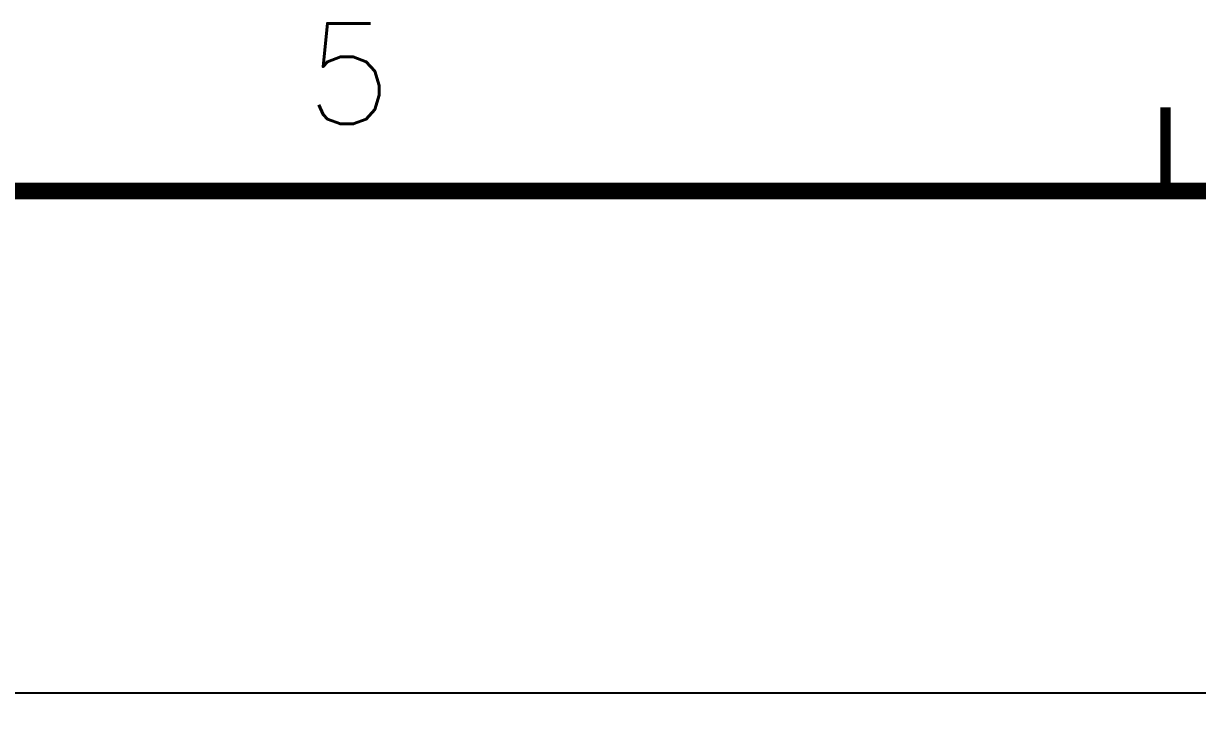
# Model space of a CAD drawing. Extents: x 295 to 953, y 10 to 290.
# Drawn here: x 701.64 to 736.68, y 269.6 to 290 of the extents above; entities that cross this region are included whole.
import ezdxf
from ezdxf.enums import TextEntityAlignment as Align

# ---------------------------------------------------------------- set-up
doc = ezdxf.new("R2010")
doc.units = 0
doc.header["$LTSCALE"] = 5
doc.header["$MEASUREMENT"] = 0
doc.layers.get('0').update_dxf_attribs({"linetype": 'CONTINUOUS', "lineweight": 25})
for name, color, linetype in [('FROMC1', 7, 'CONTINUOUS'), ('문자', 4, 'CONTINUOUS'), ('테두리', 3, 'CONTINUOUS')]:
    doc.layers.add(name, color=color, linetype=linetype)
doc.styles.get("Standard").update_dxf_attribs({"font": 'simplex.shx'})

# ---------------------------------------------------------------- blocks, each defined once
blk = doc.blocks.new('C')
at = {"layer": '테두리'}
for points, const_width in [([(258.75, 287.5), (258.75, 285)], 0.3), ([(15, 285), (15, 15), (405, 15), (405, 285), (15, 285)], 0.5)]:
    blk.add_lwpolyline(points, dxfattribs=dict(at, const_width=const_width))
at = {"layer": '문자'}
blk.add_text('5', height=3, dxfattribs=at).set_placement((234.375, 288.5), align=Align.MIDDLE)

msp = doc.modelspace()

# ---------------------------------------------------------------- linework, layer by layer
at = {"layer": 'FROMC1'}
msp.add_line((794.473, 270), (586.477, 270), dxfattribs=at)
msp.add_line((794.473, 270), (586.477, 270), dxfattribs=at)

# ---------------------------------------------------------------- block references
msp.add_blockref('C', (476.978, 0))

doc.saveas('drawing.dxf')
